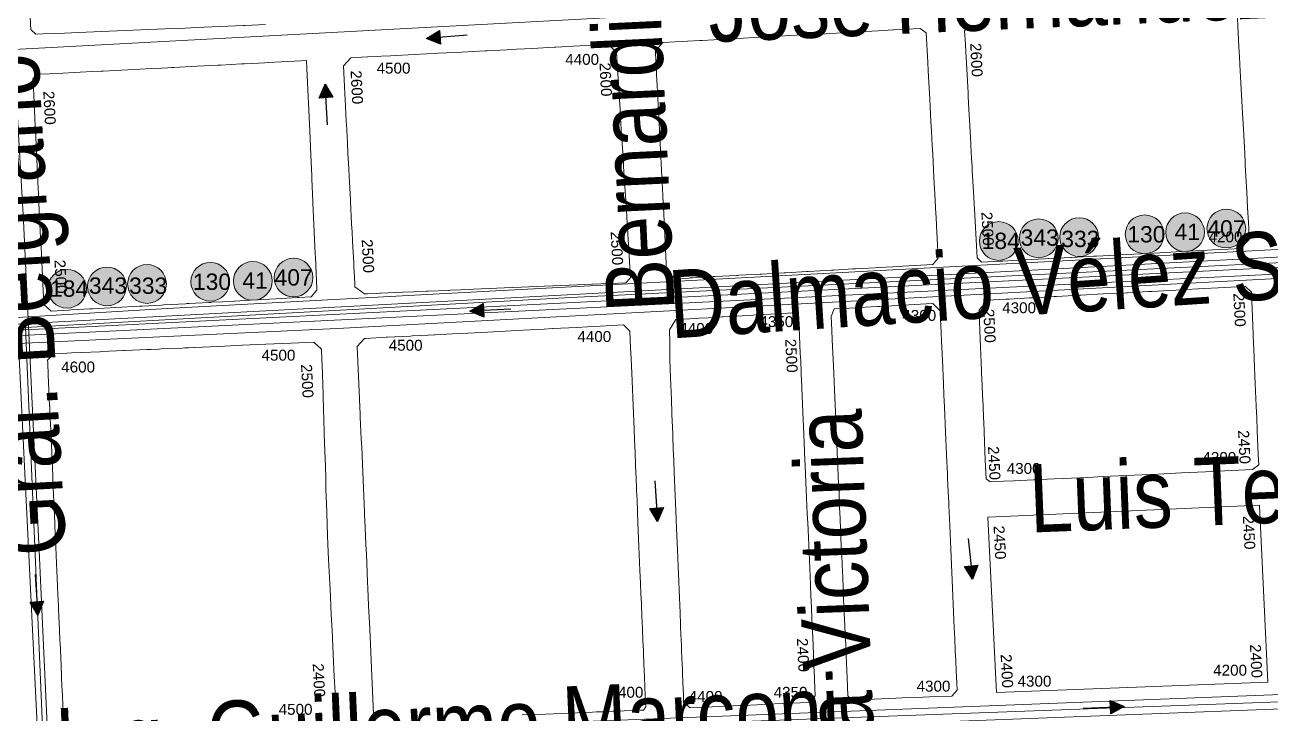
# Model space of a CAD drawing. Header units: millimetres. Extents: x 11558 to 23675, y 49449 to 61482.
# Drawn here: x 16168 to 16625.3, y 56111.9 to 56364.9 of the extents above; entities that cross this region are included whole.
import ezdxf

# ---------------------------------------------------------------- set-up
doc = ezdxf.new("R2010")
doc.units = ezdxf.units.MM
for name, color, linetype in [('0. plano base - nombres calles', 22, 'Continuous'), ('0. Plano Base - PLANO', 254, 'Continuous'), ('0. Plano base - sentido calles', 253, 'Continuous'), ('7. puesta en valor CC la lucila', 212, 'Continuous'), ('Linea 343 IDA', 55, 'Continuous'), ('Linea 343 REGRESO', 125, 'Continuous'), ('numeración', 7, 'Continuous')]:
    doc.layers.add(name, color=color, linetype=linetype)
for name, color, linetype, true_color in [('Linea 130 REGRESO', 7, 'Continuous', 0x7a5c00), ('Linea 184 IDA', 7, 'Continuous', 0x3d3d3d), ('Linea 184 REGRESO', 7, 'Continuous', 0x18f75b), ('Linea 407 IDA', 7, 'Continuous', 0xd10000), ('Linea 407 REGRESO', 7, 'Continuous', 0x0034d1), ('Linea 41 Munro', 7, 'Continuous', 0xa3a300), ('Linea 707 - ex333', 7, 'Continuous', 0xad002b), ('Linea 707 - ex333 -', 7, 'Continuous', 0x616161), ('Linea 93 IDA', 7, 'Continuous', 0x0f8a48), ('Linea 93 VUELTA', 7, 'Continuous', 0xfecc66)]:
    doc.layers.add(name, color=color, linetype=linetype, true_color=true_color)
doc.layers.get('7. puesta en valor CC la lucila').off()
doc.styles.get("Standard").update_dxf_attribs({"font": 'arial.ttf'})

# ---------------------------------------------------------------- blocks, each defined once
blk = doc.blocks.new('MANZANAS')
at = {"layer": '0. Plano Base - PLANO', "color": 0, "linetype": 'Continuous', "lineweight": 5}
for points in [[(5635913.09, 6178828.29), (5635914.52, 6178825.87), (5635918.41, 6178819.26), (5635920.18, 6178816.26), (5635921.74, 6178813.61), (5635924.01, 6178809.77), (5635925.15, 6178807.84), (5635929.64, 6178800.2), (5635933.83, 6178793.11), (5635938.29, 6178785.54), (5635940.07, 6178782.52), (5635940.42, 6178781.92), (5635942.5, 6178778.39), (5635942.59, 6178778.24), (5635945.48, 6178773.34), (5635948.38, 6178768.42), (5635951.26, 6178763.53), (5635952.39, 6178761.62), (5635954.35, 6178758.29), (5635953.03, 6178753.84), (5635949.16, 6178751.56), (5635944.24, 6178748.66), (5635940.82, 6178746.65), (5635936.79, 6178744.28), (5635936.21, 6178743.94), (5635932.56, 6178741.79), (5635929.38, 6178739.91), (5635921.65, 6178735.36), (5635914.41, 6178731.1), (5635913.78, 6178730.73), (5635907.45, 6178727), (5635906.98, 6178726.72), (5635906.56, 6178726.48), (5635899.62, 6178722.39), (5635899.36, 6178722.24), (5635897.2, 6178720.96), (5635894.54, 6178719.4), (5635892.08, 6178717.95), (5635891.12, 6178717.38), (5635884.64, 6178713.57), (5635883.95, 6178713.16), (5635880.9, 6178711.36), (5635877.75, 6178709.51), (5635877.06, 6178709.1), (5635871.05, 6178705.56), (5635868.84, 6178706.2), (5635858.61, 6178723.51), (5635856.45, 6178727.15), (5635852.58, 6178733.71), (5635851.96, 6178734.76), (5635851.66, 6178735.26), (5635850.22, 6178737.7), (5635847.74, 6178741.89), (5635847.6, 6178742.13), (5635847.46, 6178742.37), (5635843.08, 6178749.77), (5635842.99, 6178749.93), (5635842.05, 6178751.51), (5635841.03, 6178753.24), (5635838.63, 6178757.3), (5635838.05, 6178758.28), (5635832.32, 6178767.97), (5635830.34, 6178771.33), (5635828.85, 6178773.85), (5635826.36, 6178778.05), (5635827.44, 6178780.84), (5635830.69, 6178782.74), (5635832.92, 6178784.04)], [(5635597.65, 6178661.79), (5635591.13, 6178658.05), (5635590.66, 6178657.78), (5635575.57, 6178649.12), (5635572.11, 6178647.13), (5635568.04, 6178644.8), (5635563.17, 6178642), (5635560.38, 6178640.4), (5635552.91, 6178636.12), (5635545.34, 6178631.77), (5635538.03, 6178627.58), (5635533.6, 6178625.03), (5635530.42, 6178623.21), (5635526.82, 6178621.14), (5635524.44, 6178619.77), (5635522.34, 6178620.35), (5635522.04, 6178620.43), (5635514.72, 6178632.91)], [(5635750.73, 6178453.25), (5635749.45, 6178455.47), (5635742.47, 6178467.57), (5635739.61, 6178472.54), (5635738.12, 6178475.12), (5635733.82, 6178482.58), (5635729.58, 6178489.91), (5635726.32, 6178495.57), (5635725.24, 6178497.45), (5635720.03, 6178506.47), (5635718.41, 6178509.29), (5635715.12, 6178515), (5635712.87, 6178518.89), (5635712.25, 6178519.95), (5635707.91, 6178527.48), (5635705.04, 6178532.46), (5635703.54, 6178535.06), (5635700.43, 6178540.52), (5635698.98, 6178542.96), (5635694.93, 6178549.99), (5635694.39, 6178550.93), (5635681.96, 6178572.47), (5635682.96, 6178576.29), (5635683.4, 6178576.54), (5635689.83, 6178580.33), (5635690.16, 6178580.52), (5635697.59, 6178584.88), (5635698.09, 6178585.18), (5635703.11, 6178588.13), (5635705.05, 6178589.27), (5635705.36, 6178589.45), (5635712.61, 6178593.72), (5635715.58, 6178595.47), (5635715.77, 6178595.58), (5635720.01, 6178598.07), (5635733.22, 6178605.84), (5635739.88, 6178609.75), (5635742.55, 6178611.32), (5635742.76, 6178611.45), (5635750.18, 6178615.81), (5635753.63, 6178617.84), (5635757.63, 6178620.19), (5635765, 6178624.52), (5635768.16, 6178623.62), (5635771.3, 6178618.13), (5635773.16, 6178614.92), (5635777.3, 6178607.71), (5635781.77, 6178599.93), (5635786.03, 6178592.51), (5635788.05, 6178588.96), (5635790.36, 6178584.97), (5635790.62, 6178584.51), (5635794.41, 6178577.92), (5635794.8, 6178577.23), (5635797.32, 6178572.85), (5635799.07, 6178569.81), (5635803.27, 6178562.48), (5635807.61, 6178554.92), (5635811.96, 6178547.35), (5635814.3, 6178543.29), (5635816.24, 6178539.9), (5635818.01, 6178536.8), (5635820.59, 6178532.34), (5635821.24, 6178531.2), (5635822.73, 6178528.6), (5635824.85, 6178524.91), (5635826.67, 6178521.74), (5635827.07, 6178521.05), (5635829.16, 6178517.4), (5635831.39, 6178513.53), (5635833.33, 6178510.15), (5635836.23, 6178505.09), (5635836.92, 6178503.88), (5635836.79, 6178502.47), (5635835.76, 6178501.88), (5635828.03, 6178497.46), (5635827.1, 6178496.93), (5635824.59, 6178495.49), (5635823.93, 6178495.11), (5635823.51, 6178494.87), (5635821.79, 6178493.89), (5635820.45, 6178493.13), (5635813.07, 6178488.9), (5635805.63, 6178484.65), (5635798.09, 6178480.34)], [(5635651.98, 6178396.78), (5635648.02, 6178403.65), (5635643.85, 6178410.88), (5635643.56, 6178411.39), (5635639.51, 6178418.42), (5635635.3, 6178425.72), (5635635.15, 6178425.97), (5635634.77, 6178426.64), (5635631.51, 6178432.3), (5635630.71, 6178433.68), (5635627.22, 6178439.73), (5635626.58, 6178440.84), (5635623.44, 6178446.28), (5635622.21, 6178448.42), (5635617.8, 6178456.08), (5635617.52, 6178456.56), (5635613.97, 6178462.72), (5635613.65, 6178463.27), (5635613.35, 6178463.8), (5635609.53, 6178470.42), (5635609.26, 6178470.88), (5635605.67, 6178477.11), (5635604.95, 6178478.36), (5635604.92, 6178478.41), (5635604.77, 6178478.68), (5635600.5, 6178486.09), (5635600.4, 6178486.25), (5635596.24, 6178493.47), (5635593.24, 6178498.68), (5635591.93, 6178500.96), (5635591.83, 6178501.13), (5635587.57, 6178508.51), (5635586.18, 6178510.92), (5635585.87, 6178511.46), (5635584.31, 6178514.16), (5635583.96, 6178514.78), (5635583.5, 6178515.57), (5635584.49, 6178518.8), (5635584.57, 6178518.85), (5635587.06, 6178520.28), (5635590.07, 6178522.02), (5635593.15, 6178523.8), (5635593.25, 6178523.86), (5635599.08, 6178527.23), (5635599.58, 6178527.52), (5635606.68, 6178531.62), (5635607.1, 6178531.86), (5635614.06, 6178535.89), (5635615.21, 6178536.55), (5635615.37, 6178536.65), (5635617.89, 6178538.11), (5635618.57, 6178538.5), (5635625.18, 6178542.32), (5635626.03, 6178542.81), (5635627.21, 6178543.49), (5635629.05, 6178544.55), (5635629.18, 6178544.63), (5635636.69, 6178548.96), (5635636.78, 6178549.02), (5635644.29, 6178553.36), (5635651.84, 6178557.72), (5635659.87, 6178562.36), (5635667.13, 6178566.56), (5635670.82, 6178565.56), (5635672.74, 6178562.14), (5635672.8, 6178562.03), (5635673.63, 6178560.55), (5635677.1, 6178554.35), (5635679, 6178550.94), (5635681.95, 6178545.68), (5635683.17, 6178543.5), (5635686.12, 6178538.22), (5635687.45, 6178535.84), (5635687.63, 6178535.53), (5635690.67, 6178530.19), (5635691.66, 6178528.45), (5635694.22, 6178523.81), (5635695.97, 6178520.62), (5635698.47, 6178516.13), (5635700.21, 6178513.04), (5635704.22, 6178505.87), (5635705.85, 6178503.08), (5635708.7, 6178498.18), (5635713.12, 6178490.61), (5635715.5, 6178486.53), (5635717.35, 6178483.36), (5635718.87, 6178480.75), (5635721.75, 6178475.82), (5635726.22, 6178468.16), (5635730.43, 6178460.93), (5635733.25, 6178456.1), (5635737.86, 6178448.21)]]:
    blk.add_lwpolyline(points, dxfattribs=at)
for points in [[(5635778.5, 6178650.94), (5635773.93, 6178648.24), (5635769.88, 6178649.55), (5635758.11, 6178669.61), (5635756.23, 6178672.82), (5635754.4, 6178675.95), (5635753.78, 6178677), (5635744.97, 6178692.02), (5635741.18, 6178698.48), (5635740.45, 6178699.73), (5635736.54, 6178706.39), (5635735.52, 6178708.12), (5635733.41, 6178711.74), (5635731.53, 6178714.93), (5635731.09, 6178715.68), (5635729.04, 6178719.18), (5635729.97, 6178723.08), (5635730.12, 6178723.18), (5635741.79, 6178730.08), (5635742.53, 6178730.51), (5635746.24, 6178732.71), (5635750.02, 6178734.95), (5635757.32, 6178739.26), (5635764.87, 6178743.72), (5635772.32, 6178748.13), (5635779.74, 6178752.52), (5635786.79, 6178756.69), (5635794.2, 6178761.07), (5635798.15, 6178763.41), (5635802.99, 6178766.27), (5635803.04, 6178766.3), (5635805.13, 6178767.53), (5635811.47, 6178771.29), (5635814.18, 6178770.93), (5635819.64, 6178761.66), (5635821.26, 6178758.92), (5635826.56, 6178749.91), (5635827.93, 6178747.58), (5635830.8, 6178742.71), (5635832.49, 6178739.84), (5635835.18, 6178735.27), (5635836.78, 6178732.56), (5635839.79, 6178727.44), (5635842.38, 6178723.05), (5635844.2, 6178719.96), (5635846.83, 6178715.49), (5635846.97, 6178715.24), (5635848.66, 6178712.38), (5635850.04, 6178710.03), (5635850.16, 6178709.83), (5635852.58, 6178705.72), (5635856.22, 6178699.53), (5635855.56, 6178696.54), (5635846.06, 6178690.92), (5635845.13, 6178690.37), (5635838.44, 6178686.41), (5635837.37, 6178685.77), (5635831.12, 6178682.08), (5635830.24, 6178681.56), (5635824.24, 6178678.01), (5635823.56, 6178677.6), (5635816.12, 6178673.2), (5635815.67, 6178672.93), (5635809.07, 6178669.03), (5635808.49, 6178668.69), (5635801.41, 6178664.49), (5635800.95, 6178664.23), (5635794.24, 6178660.25), (5635793.75, 6178659.96), (5635793.44, 6178659.78), (5635786.69, 6178655.79), (5635786.22, 6178655.51), (5635785.81, 6178655.27), (5635785.73, 6178655.22), (5635779.58, 6178651.58), (5635779.05, 6178651.26), (5635778.79, 6178651.11)], [(5635915.3, 6178637.9), (5635911, 6178635.4), (5635909.16, 6178635.71), (5635905.7, 6178641.76), (5635904.15, 6178644.46), (5635902.36, 6178647.57), (5635898.74, 6178653.91), (5635898.05, 6178655.1), (5635895.82, 6178659), (5635893.79, 6178662.55), (5635892.16, 6178665.4), (5635891.7, 6178666.21), (5635891.23, 6178667.01), (5635889.48, 6178670.08), (5635887.87, 6178672.89), (5635885.17, 6178677.61), (5635880.51, 6178685.75), (5635878.3, 6178689.61), (5635879.47, 6178694.19), (5635885.16, 6178697.55), (5635886.27, 6178698.21), (5635892.72, 6178702.01), (5635893.51, 6178702.48), (5635893.82, 6178702.66), (5635894.16, 6178702.86), (5635900.48, 6178706.6), (5635901.08, 6178706.95), (5635901.24, 6178707.04), (5635908.53, 6178711.35), (5635908.94, 6178711.59), (5635916.05, 6178715.79), (5635918.16, 6178717.04), (5635920.51, 6178718.42), (5635923.47, 6178720.17), (5635923.76, 6178720.34), (5635930.36, 6178724.24), (5635930.92, 6178724.57), (5635931.4, 6178724.85), (5635939.02, 6178729.36), (5635945.97, 6178733.46), (5635954.52, 6178738.51), (5635960.22, 6178741.87), (5635960.98, 6178742.33), (5635963.97, 6178741.47), (5635964.29, 6178740.9), (5635965.6, 6178738.62), (5635966.9, 6178736.36), (5635971.72, 6178727.97), (5635971.98, 6178727.52), (5635975.83, 6178720.82), (5635976.26, 6178720.06), (5635980.73, 6178712.29), (5635984.78, 6178705.23), (5635984.9, 6178705.02), (5635986.98, 6178701.41), (5635989.31, 6178697.34), (5635993.77, 6178689.58), (5635995.56, 6178686.45), (5635994.37, 6178683.85), (5635987.8, 6178680.04), (5635985.57, 6178678.73), (5635979.4, 6178675.15), (5635971.8, 6178670.73), (5635964.24, 6178666.34), (5635959.3, 6178663.47), (5635956.81, 6178662.02), (5635949.28, 6178657.65), (5635946.88, 6178656.25), (5635941.9, 6178653.35), (5635934.33, 6178648.96), (5635931.33, 6178647.22), (5635926.89, 6178644.63), (5635918.56, 6178639.79)], [(5635629.98, 6178661.5), (5635631.08, 6178665.44), (5635636.33, 6178668.52), (5635636.43, 6178668.58), (5635639.53, 6178670.4), (5635640.73, 6178671.1), (5635640.79, 6178671.14), (5635643.64, 6178672.81), (5635651.12, 6178677.2), (5635655.06, 6178679.52), (5635657.82, 6178681.14), (5635658.74, 6178681.68), (5635661.35, 6178683.21), (5635666.23, 6178686.08), (5635673.59, 6178690.4), (5635674.21, 6178690.77), (5635680.55, 6178694.49), (5635681.14, 6178694.83), (5635688.49, 6178699.15), (5635695.6, 6178703.33), (5635696.05, 6178703.59), (5635703.53, 6178707.99), (5635707.34, 6178710.23), (5635709.1, 6178711.26), (5635709.68, 6178711.6), (5635711.26, 6178712.53), (5635712.64, 6178713.34), (5635713.98, 6178712.95), (5635716.56, 6178712.19), (5635719.82, 6178706.79), (5635721.63, 6178703.78), (5635728.46, 6178692.44), (5635729.03, 6178691.5), (5635729.09, 6178691.4), (5635732.26, 6178686.14), (5635732.95, 6178684.99), (5635737.45, 6178677.52), (5635738.24, 6178676.21), (5635742.07, 6178669.85), (5635746.45, 6178662.58), (5635747.9, 6178660.17), (5635749.95, 6178656.77), (5635754.3, 6178649.55), (5635759.39, 6178641.11), (5635758.69, 6178638.65), (5635753.97, 6178635.93), (5635753.4, 6178635.61), (5635748.02, 6178632.52), (5635747.83, 6178632.41), (5635740.71, 6178628.32), (5635740.6, 6178628.25), (5635732.82, 6178623.78), (5635725.39, 6178619.51), (5635720.08, 6178616.46), (5635717.57, 6178615.02), (5635710.13, 6178610.74), (5635708.92, 6178610.05), (5635706.15, 6178608.46), (5635702.75, 6178606.51), (5635702.4, 6178606.3), (5635702.24, 6178606.21), (5635695.71, 6178602.46), (5635695.4, 6178602.28), (5635695.16, 6178602.15), (5635691.01, 6178599.76), (5635687.67, 6178597.84), (5635680.67, 6178593.82), (5635680.4, 6178593.66), (5635679.45, 6178593.11), (5635679.33, 6178593.05), (5635676.41, 6178591.37), (5635675.48, 6178590.83), (5635671.17, 6178591.47), (5635670.69, 6178592.28), (5635669.29, 6178594.66), (5635667.42, 6178597.84), (5635666.72, 6178599.02), (5635662.54, 6178606.13), (5635660.93, 6178608.87), (5635659.41, 6178611.46), (5635655.18, 6178618.65), (5635654.88, 6178619.15), (5635650.58, 6178626.48), (5635649.1, 6178628.99), (5635646.29, 6178633.76), (5635644.25, 6178637.23), (5635642, 6178641.06), (5635641.77, 6178641.44), (5635640.28, 6178643.98), (5635636.14, 6178651.02), (5635635.21, 6178652.61), (5635635.12, 6178652.75)], [(5635904.54, 6178541.95), (5635903, 6178541.07), (5635900.93, 6178541.63), (5635897.61, 6178547.38), (5635893.59, 6178554.36), (5635891.54, 6178557.91), (5635889.7, 6178561.1), (5635889.33, 6178561.75), (5635884.5, 6178570.11), (5635883.13, 6178572.49), (5635879.12, 6178579.44), (5635876.94, 6178583.24), (5635874.96, 6178586.66), (5635874.78, 6178586.97), (5635870.44, 6178594.51), (5635868.27, 6178598.26), (5635866.37, 6178601.56), (5635863.64, 6178606.3), (5635861.91, 6178609.3), (5635857.62, 6178616.73), (5635853.18, 6178624.43), (5635850.42, 6178629.23), (5635848.85, 6178631.95), (5635844.72, 6178639.11), (5635840.34, 6178646.7), (5635835.54, 6178655.03), (5635833.77, 6178658.1), (5635831.29, 6178662.4), (5635830.98, 6178665.4), (5635837.98, 6178669.55), (5635838.09, 6178669.62), (5635838.71, 6178669.98), (5635844.59, 6178673.48), (5635845.42, 6178673.97), (5635852.74, 6178678.32), (5635858.29, 6178681.59), (5635860.03, 6178682.62), (5635862.16, 6178683.87), (5635865.79, 6178682.71), (5635865.99, 6178682.37), (5635869.8, 6178675.77), (5635871.36, 6178673.06), (5635874.85, 6178667.02), (5635879.17, 6178659.54), (5635881.22, 6178655.99), (5635883.52, 6178652.01), (5635888.03, 6178644.2), (5635892.22, 6178636.94), (5635892.31, 6178636.79), (5635895.73, 6178630.87), (5635895.97, 6178630.46), (5635896.55, 6178629.43), (5635899.12, 6178625), (5635900.93, 6178621.84), (5635901.54, 6178620.8), (5635905.23, 6178614.4), (5635909.54, 6178606.93), (5635913.85, 6178599.47), (5635924.04, 6178581.82), (5635926.03, 6178578.38), (5635928.22, 6178574.58), (5635930.03, 6178571.41), (5635932.02, 6178568), (5635934.14, 6178564.34), (5635935.46, 6178562.04), (5635934.78, 6178559.2), (5635927.6, 6178555.1), (5635923.57, 6178552.82), (5635918.89, 6178550.13), (5635916.91, 6178549.03), (5635910.04, 6178545.09), (5635905.83, 6178542.68)], [(5636002.75, 6178673.19), (5636035.31, 6178617.2), (5635948.72, 6178567.83), (5635916.22, 6178623.59), (5636002.62, 6178673.41)], [(5635581.88, 6178535.52), (5635576.34, 6178532.25), (5635572.8, 6178533.12), (5635564.96, 6178546.6), (5635560.74, 6178553.84), (5635560.49, 6178554.27), (5635556.66, 6178560.85), (5635552.63, 6178567.78), (5635552.1, 6178568.69), (5635551.6, 6178569.55), (5635548.26, 6178575.28), (5635547.69, 6178576.27), (5635545.63, 6178579.8), (5635543.5, 6178583.45), (5635543.35, 6178583.72), (5635540.23, 6178589.07), (5635539.99, 6178589.5), (5635538.34, 6178592.33), (5635536.83, 6178594.93), (5635532.8, 6178601.84), (5635532.45, 6178602.44), (5635531.1, 6178604.76), (5635532, 6178607.14), (5635535.59, 6178609.24), (5635538.04, 6178610.68), (5635545.37, 6178614.97), (5635549.19, 6178617.21), (5635552.1, 6178618.92), (5635552.62, 6178619.22), (5635556.57, 6178621.54), (5635560.38, 6178623.77), (5635564.35, 6178626.1), (5635567.8, 6178628.12), (5635571.14, 6178630.08), (5635573.16, 6178631.26), (5635574.28, 6178631.92), (5635574.99, 6178632.33), (5635582.26, 6178636.59), (5635582.46, 6178636.71), (5635588.97, 6178640.53), (5635589.93, 6178641.09), (5635596.44, 6178644.91), (5635597.4, 6178645.47), (5635601.88, 6178648.1), (5635603.91, 6178649.29), (5635604.87, 6178649.85), (5635615.23, 6178655.92), (5635617.08, 6178657), (5635618.55, 6178654.45), (5635630.05, 6178634.57), (5635634.38, 6178627.08), (5635638.29, 6178620.32), (5635638.81, 6178619.42), (5635643.02, 6178612.15), (5635643.27, 6178611.7), (5635647.24, 6178604.84), (5635647.3, 6178604.73), (5635652.53, 6178595.7), (5635653.3, 6178594.37), (5635659.03, 6178584.45), (5635659.31, 6178583.97), (5635658.59, 6178580.83), (5635654.67, 6178578.51), (5635654.27, 6178578.28), (5635649.22, 6178575.3), (5635641.68, 6178570.84), (5635639.38, 6178569.48), (5635634.33, 6178566.5), (5635634.23, 6178566.44), (5635630.51, 6178564.25), (5635627.14, 6178562.25), (5635626.8, 6178562.05), (5635626.18, 6178561.68), (5635619.87, 6178557.96), (5635619.19, 6178557.56), (5635618.9, 6178557.38), (5635611.92, 6178553.26), (5635611.19, 6178552.83), (5635605.08, 6178549.22), (5635604.29, 6178548.76), (5635596.8, 6178544.33), (5635589.37, 6178539.94), (5635588.55, 6178539.46), (5635582.57, 6178535.92)], [(5635860.85, 6178516.46), (5635851.52, 6178511.06), (5635848.47, 6178511.84), (5635847.09, 6178514.3), (5635844.98, 6178517.94), (5635843.13, 6178521.18), (5635843.09, 6178521.24), (5635841.07, 6178524.77), (5635840.91, 6178525.04), (5635838.6, 6178529.09), (5635836.67, 6178532.45), (5635836.53, 6178532.7), (5635834.25, 6178536.68), (5635832.2, 6178540.26), (5635828.03, 6178547.55), (5635826.43, 6178550.34), (5635823.71, 6178555.09), (5635822.14, 6178557.83), (5635819.41, 6178562.6), (5635816.76, 6178567.24), (5635815.1, 6178570.14), (5635810.78, 6178577.68), (5635806.5, 6178585.16), (5635804.46, 6178588.73), (5635802.2, 6178592.67), (5635797.85, 6178600.29), (5635797.53, 6178600.84), (5635793.49, 6178607.95), (5635793.29, 6178608.3), (5635789.29, 6178615.34), (5635786, 6178621.13), (5635784.63, 6178623.67), (5635783.35, 6178626.09), (5635783.15, 6178626.47), (5635780.88, 6178630.79), (5635781.18, 6178635.13), (5635785.62, 6178637.76), (5635788.58, 6178639.52), (5635791.35, 6178641.16), (5635795.71, 6178643.75), (5635796.15, 6178644.01), (5635798.85, 6178645.61), (5635803.75, 6178648.51), (5635811.13, 6178652.89), (5635814.7, 6178655), (5635818.3, 6178657.14), (5635821.04, 6178656.3), (5635827.46, 6178645.14), (5635828.15, 6178643.96), (5635828.88, 6178642.7), (5635830.97, 6178639.08), (5635831.53, 6178638.1), (5635832.2, 6178636.93), (5635835.31, 6178631.54), (5635839.59, 6178624.11), (5635842.31, 6178619.39), (5635843.82, 6178616.77), (5635845.57, 6178613.73), (5635848.13, 6178609.29), (5635852.46, 6178601.76), (5635856.87, 6178594.1), (5635858.54, 6178591.21), (5635861.13, 6178586.72), (5635865.46, 6178579.19), (5635869.83, 6178571.6), (5635870.19, 6178570.98), (5635871.77, 6178568.25), (5635874.13, 6178564.14), (5635875.99, 6178560.92), (5635877.37, 6178558.51), (5635878.52, 6178556.51), (5635879.69, 6178554.48), (5635880.95, 6178552.3), (5635882.71, 6178549.24), (5635884.81, 6178545.6), (5635886.92, 6178541.94), (5635887.26, 6178541.35), (5635890.26, 6178536.14), (5635889.6, 6178533.08), (5635883.49, 6178529.55), (5635880.87, 6178528.03), (5635875.98, 6178525.21), (5635872.8, 6178523.37), (5635868.37, 6178520.8), (5635867.38, 6178520.23)]]:
    blk.add_lwpolyline(points, close=True, dxfattribs=at)
blk = doc.blocks.new('41 munro')
at = {"layer": 'Linea 41 Munro', "lineweight": 211, "true_color": 0xededed}
h = blk.add_hatch(color=7, dxfattribs=at)
h.dxf.hatch_style = 1
edge = h.paths.add_edge_path()
edge.add_arc((0, 0), 7.11, 0, 360)
at = {"layer": 'Linea 41 Munro', "lineweight": 9}
blk.add_circle((0, 0), 7.11, dxfattribs=at)
at = {"layer": 'Linea 41 Munro', "color": 188, "lineweight": 211, "true_color": 0x0a090b, "insert": (-3.86, 3.14), "char_height": 6, "attachment_point": 1}
blk.add_mtext_dynamic_manual_height_columns('{\\C256;41}', width=6.7534, gutter_width=12.5, heights=[0], dxfattribs=at)
blk = doc.blocks.new('130 vuelta')
at = {"layer": 'Linea 130 REGRESO', "lineweight": 211, "true_color": 0xededed}
h = blk.add_hatch(color=7, dxfattribs=at)
h.dxf.hatch_style = 1
edge = h.paths.add_edge_path()
edge.add_arc((0, 0), 7.11, 0, 360)
at = {"layer": 'Linea 130 REGRESO', "lineweight": 9}
blk.add_circle((0, 0), 7.11, dxfattribs=at)
at = {"layer": 'Linea 130 REGRESO', "lineweight": 211, "insert": (-6.36, 3.02), "char_height": 6, "attachment_point": 1}
blk.add_mtext_dynamic_manual_height_columns('130', width=7.0238, gutter_width=12.5, heights=[0], dxfattribs=at)
blk = doc.blocks.new('184 vuelta')
at = {"layer": 'Linea 184 REGRESO', "lineweight": 211, "true_color": 0xededed}
h = blk.add_hatch(color=7, dxfattribs=at)
h.dxf.hatch_style = 1
edge = h.paths.add_edge_path()
edge.add_arc((0, 0), 7.11, 0, 360)
at = {"layer": 'Linea 184 REGRESO', "lineweight": 9}
blk.add_circle((0, 0), 7.11, dxfattribs=at)
at = {"layer": 'Linea 184 REGRESO', "lineweight": 15, "insert": (-6.26, 3.05), "char_height": 6, "attachment_point": 1}
blk.add_mtext_dynamic_manual_height_columns('184', width=16.4579, gutter_width=12.5, heights=[0], dxfattribs=at)
blk = doc.blocks.new('407 vuelta')
at = {"layer": 'Linea 407 REGRESO', "lineweight": 211, "true_color": 0xededed}
h = blk.add_hatch(color=7, dxfattribs=at)
h.dxf.hatch_style = 1
edge = h.paths.add_edge_path()
edge.add_arc((0, 0), 7.11, 0, 360)
at = {"layer": 'Linea 407 REGRESO', "lineweight": 15}
blk.add_circle((0, 0), 7.11, dxfattribs=at)
at = {"layer": 'Linea 407 REGRESO', "lineweight": 15, "insert": (-6.97, 3.06), "char_height": 6, "attachment_point": 1}
blk.add_mtext_dynamic_manual_height_columns('407', width=16.4579, gutter_width=12.5, heights=[0], dxfattribs=at)
blk = doc.blocks.new('343 ida')
at = {"layer": 'Linea 343 IDA', "lineweight": 211, "true_color": 0xededed}
h = blk.add_hatch(color=7, dxfattribs=at)
h.dxf.hatch_style = 1
edge = h.paths.add_edge_path()
edge.add_arc((0, 0), 7.11, 0, 360)
at = {"layer": 'Linea 343 IDA', "lineweight": 15}
blk.add_circle((0, 0), 7.11, dxfattribs=at)
at = {"layer": 'Linea 343 IDA', "lineweight": 211, "insert": (-6.63, 3.28), "char_height": 6, "attachment_point": 1}
blk.add_mtext_dynamic_manual_height_columns('343', width=12.2859, gutter_width=12.5, heights=[0], dxfattribs=at)
blk = doc.blocks.new('707 ida')
at = {"layer": 'Linea 707 - ex333', "lineweight": 211, "true_color": 0xededed}
h = blk.add_hatch(color=7, dxfattribs=at)
h.dxf.hatch_style = 1
edge = h.paths.add_edge_path()
edge.add_arc((-10.26, 6.45), 7.11, 0, 360)
at = {"layer": 'Linea 707 - ex333', "lineweight": 9}
blk.add_circle((-10.26, 6.45), 7.11, dxfattribs=at)
at = {"layer": 'Linea 707 - ex333', "lineweight": 211, "insert": (-16.82, 8.81), "char_height": 6, "attachment_point": 1}
blk.add_mtext_dynamic_manual_height_columns('333', width=27.2677, gutter_width=12.5, heights=[0], dxfattribs=at)

msp = doc.modelspace()

# ---------------------------------------------------------------- hatches: boundary and pattern name
at = {"layer": '0. Plano base - sentido calles', "linetype": 'Continuous', "lineweight": 25, "ltscale": 2, "true_color": 0x1a1a1a}
h = msp.add_hatch(color=250, dxfattribs=at)
h.dxf.hatch_style = 1
h.paths.add_polyline_path([(16315.36, 56359.9), (16320.55, 56357.83), (16320.34, 56360.32)])
h.paths.add_polyline_path([(16315.36, 56359.9), (16320.34, 56360.32), (16320.13, 56362.81)])
h = msp.add_hatch(color=250, dxfattribs=at)
h.dxf.hatch_style = 1
h.paths.add_polyline_path([(16278.16, 56343.18), (16275.95, 56338.04), (16278.45, 56338.18)])
h.paths.add_polyline_path([(16278.16, 56343.18), (16278.45, 56338.18), (16280.94, 56338.33)])
h = msp.add_hatch(color=250, dxfattribs=at)
h.dxf.hatch_style = 1
h.paths.add_polyline_path([(16331.31, 56259.83), (16336.42, 56257.55), (16336.31, 56260.05)])
h.paths.add_polyline_path([(16331.31, 56259.83), (16336.31, 56260.05), (16336.2, 56262.55)])
h = msp.add_hatch(color=250, dxfattribs=at)
h.dxf.hatch_style = 1
h.paths.add_polyline_path([(16400.18, 56182.57), (16402.35, 56187.72), (16399.86, 56187.56)])
h.paths.add_polyline_path([(16400.18, 56182.57), (16399.86, 56187.56), (16397.36, 56187.39)])
h = msp.add_hatch(color=250, dxfattribs=at)
h.dxf.hatch_style = 1
h.paths.add_polyline_path([(16515.81, 56161.36), (16517.76, 56166.6), (16515.27, 56166.33)])
h.paths.add_polyline_path([(16515.81, 56161.36), (16515.27, 56166.33), (16512.79, 56166.07)])
h = msp.add_hatch(color=250, dxfattribs=at)
h.dxf.hatch_style = 1
h.paths.add_polyline_path([(16172.69, 56148.18), (16174.87, 56153.32), (16172.37, 56153.17)])
h.paths.add_polyline_path([(16172.69, 56148.18), (16172.37, 56153.17), (16169.88, 56153.01)])
h = msp.add_hatch(color=250, dxfattribs=at)
h.dxf.hatch_style = 1
h.paths.add_polyline_path([(16571.4, 56114.63), (16566.3, 56116.92), (16566.41, 56114.42)])
h.paths.add_polyline_path([(16571.4, 56114.63), (16566.41, 56114.42), (16566.51, 56111.92)])

# ---------------------------------------------------------------- linework, layer by layer
at = {"layer": '0. Plano base - sentido calles', "color": 250, "linetype": 'Continuous', "lineweight": 25, "ltscale": 2, "true_color": 0x1a1a1a}
for points in [[(16330.31, 56361.16), (16315.36, 56359.9), (16320.13, 56362.81), (16320.55, 56357.83), (16315.36, 56359.9)], [(16279.03, 56328.2), (16278.16, 56343.18), (16280.94, 56338.33), (16275.95, 56338.04), (16278.16, 56343.18)], [(16346.3, 56260.49), (16331.31, 56259.83), (16336.2, 56262.55), (16336.42, 56257.55), (16331.31, 56259.83)], [(16399.21, 56197.54), (16400.18, 56182.57), (16397.36, 56187.39), (16402.35, 56187.72), (16400.18, 56182.57)], [(16514.2, 56176.28), (16515.81, 56161.36), (16512.79, 56166.07), (16517.76, 56166.6), (16515.81, 56161.36)], [(16171.74, 56163.15), (16172.69, 56148.18), (16169.88, 56153.01), (16174.87, 56153.32), (16172.69, 56148.18)], [(16556.41, 56114), (16571.4, 56114.63), (16566.51, 56111.92), (16566.3, 56116.92), (16571.4, 56114.63)]]:
    msp.add_lwpolyline(points, dxfattribs=at)
at = {"layer": 'Linea 130 REGRESO', "lineweight": 15}
msp.add_lwpolyline([(16752.49, 56289.04), (16481.81, 56274.73), (16322.3, 56266.32), (16220.24, 56260.82), (16130.4, 56255.37), (16064.78, 56252.16), (15997.18, 56249.26), (15832.46, 56241.99), (15731.67, 56238.1), (15551.79, 56231.04), (15491.04, 56228.95), (15385.45, 56224.94), (15337.53, 56238.88), (15298.28, 56250.96), (15156.79, 56260.34), (15080.61, 56265.7), (14981.57, 56272.3), (14901.7, 56277.59), (14788.1, 56285.07), (14495.76, 56304.94)], dxfattribs=at)
at = {"layer": 'Linea 184 IDA', "lineweight": 15}
msp.add_lwpolyline([(14705.17, 57874.49), (15018.24, 57975.6), (15058.85, 57852.6), (15161.98, 57443.24), (15219.59, 57214.96), (15366.93, 57263.32), (15686.48, 57305.76), (15706.37, 57299.87), (16046.77, 57374.89), (16080.99, 57276.67), (16105.2, 57080), (16119.18, 56974.07), (16116.39, 56967.87), (16136.18, 56812.73), (16141.27, 56806.43), (16149.62, 56634.99), (16159.45, 56433.19), (16167.43, 56292.97), (16173.21, 56171.85), (16183.34, 55950.21), (16313.49, 55955.43), (16755.4, 55974.11)], dxfattribs=at)
at = {"layer": 'Linea 184 REGRESO', "lineweight": 15}
msp.add_lwpolyline([(16761.14, 56278.85), (16282.56, 56253.46), (16282.56, 56253.46), (16037.66, 56241.91), (16033.8, 56253.87), (16033.8, 56253.87), (16023.96, 56444.45), (16018.97, 56549.68), (16012.24, 56667.58), (16005.11, 56831.54), (16025.67, 56848.78), (16021.61, 56867.93), (15982.29, 57040.31), (15978.15, 57121.85)], dxfattribs=at)
at = {"layer": 'Linea 343 IDA', "lineweight": 15}
msp.add_lwpolyline([(16737.86, 56281.33), (16170.58, 56253.04), (15929.95, 56242.47), (15488.78, 56225.83), (15385.11, 56222.27), (15297.78, 56247.53), (14931.29, 56271.91), (14766.06, 56283.06), (14584.22, 56295.2), (14431.39, 56305.13), (14388.53, 56311.75), (14307.9, 56316.86), (14207.95, 56680.09), (13936.73, 56596.24)], dxfattribs=at)
at = {"layer": 'Linea 343 REGRESO', "lineweight": 15}
msp.add_lwpolyline([(14068.31, 56244.62), (14312.24, 56307.87), (14426.54, 56299.69), (14692.99, 56279.99), (15018.58, 56258.33), (15289.75, 56239.59), (15381.01, 56212.61), (15767.08, 56226.21), (15907.43, 56231.38), (16078.38, 55936.88), (16296.29, 55944.26), (16287.92, 56103.84), (16771.98, 56121.61)], dxfattribs=at)
at = {"layer": 'Linea 407 IDA', "lineweight": 15}
msp.add_lwpolyline([(16168.16, 56253.78), (16174.64, 56101.4), (16767.8, 56124.41), (16765.32, 56163.84), (16757.12, 56295.01), (16745.87, 56385.37), (16733.59, 56482.56), (16686.91, 56845.88), (16639.59, 57214.19), (16609.25, 57462.54), (16517.75, 57689.14), (16456.66, 57959.88), (16435.84, 58123.07), (16435.84, 58279.2)], dxfattribs=at)
at = {"layer": 'Linea 407 REGRESO', "lineweight": 15}
msp.add_lwpolyline([(16409.67, 58277.31), (16415.57, 58118.5), (16451.75, 57897.64), (16471.25, 57820.62), (16487.26, 57743.8), (16506.4, 57668.1), (16524.07, 57625.51), (16589.38, 57460.82), (16598.45, 57400.54), (16617.07, 57261.29), (16634.1, 57128.45), (16652.59, 56987.57), (16678.88, 56790.1), (16700.99, 56600.18), (16725.16, 56397.88), (16740.55, 56283.19), (16709.65, 56281.68), (16669.44, 56279.56), (16368.38, 56264.82), (16168.15, 56253.79)], dxfattribs=at)
at = {"layer": 'Linea 41 Munro', "lineweight": 15}
msp.add_lwpolyline([(14524.44, 57683.28), (14442.32, 57657.37), (14522.09, 57371.6), (14224.16, 57288.35), (14292.71, 57047.46), (14359.83, 56804.82), (14419.25, 56590.15), (14446.79, 56492.79), (14433.63, 56306.35), (14762.51, 56284.84), (15297.8, 56248.83), (15385.24, 56223.33), (16032.78, 56248.1), (16758.65, 56286.58)], dxfattribs=at)
at = {"layer": 'Linea 707 - ex333', "lineweight": 15}
msp.add_lwpolyline([(16737.02, 56278.82), (15906.22, 56238.18), (16063.64, 55966.07)], dxfattribs=at)
at = {"layer": 'Linea 707 - ex333 -', "lineweight": 15}
msp.add_lwpolyline([(15004.08, 58006.28), (15054.81, 57852.71), (15244.59, 57103.36), (15293.85, 57066.81), (15041.63, 56739.12), (14859.16, 56708.95), (14685.35, 56789.76), (14378.63, 56704.23), (14437.37, 56497.75), (14423.5, 56295.82), (14380.05, 55543.62), (14849.02, 55741.12), (15259.02, 55813.38), (15254.74, 55758.99), (16074.96, 55789.16), (16068.71, 55940.22), (16290.82, 55948.33), (16284.29, 56100.61), (16770.05, 56119.2)], dxfattribs=at)
at = {"layer": 'Linea 93 IDA', "lineweight": 15}
msp.add_lwpolyline([(16740.11, 56386.86), (16024.3, 56348.4), (16000.67, 56833.69), (16020.84, 56849.16), (15998.66, 56953.06), (16123.14, 56980.26), (16215.4, 56981.28), (16214.93, 57023.6)], dxfattribs=at)
at = {"layer": 'Linea 93 VUELTA', "color": 31, "lineweight": 15, "true_color": 0xfecc66}
msp.add_lwpolyline([(16267.75, 56989.33), (16130.57, 56989.01), (16110.27, 56983.17), (16133.41, 56812.3), (16138.24, 56805.46), (16180.51, 55942.88), (16293.67, 55946.62), (16479.43, 55955.26), (16700.27, 55964.16)], dxfattribs=at)

# ---------------------------------------------------------------- block references
at = {"layer": '0. Plano Base - PLANO', "color": 28, "lineweight": 5, "true_color": 0x0d0d0d, "rotation": 332.5463477508169}
msp.add_blockref('MANZANAS', (-7833237.48, -2828296.13), dxfattribs=at)
at = {"layer": '7. puesta en valor CC la lucila', "color": 250, "lineweight": 30, "rotation": 332.5463477508169}
msp.add_blockref('MANZANAS', (-7833237.48, -2828296.13), dxfattribs=at)
at = {"layer": 'Linea 130 REGRESO', "lineweight": 15}
for p in [(16578.93, 56288.01), (16236.02, 56270.58)]:
    msp.add_blockref('130 vuelta', p, dxfattribs=at)
at = {"layer": 'Linea 184 REGRESO', "lineweight": 15}
for p in [(16525.38, 56285.56), (16183.47, 56268.03)]:
    msp.add_blockref('184 vuelta', p, dxfattribs=at)
at = {"layer": 'Linea 343 IDA', "lineweight": 15}
for p in [(16540.05, 56286.53), (16198.11, 56268.89)]:
    msp.add_blockref('343 ida', p, dxfattribs=at)
at = {"layer": 'Linea 407 IDA', "lineweight": 15}
for p in [(16608.91, 56290.1), (16266.58, 56272.14)]:
    msp.add_blockref('407 vuelta', p, dxfattribs=at)
at = {"layer": 'Linea 41 Munro', "color": 188, "lineweight": 15, "true_color": 0x0a090b}
for p in [(16593.77, 56288.78), (16251.64, 56270.9)]:
    msp.add_blockref('41 munro', p, dxfattribs=at)
at = {"layer": 'Linea 707 - ex333', "lineweight": 15}
for p in [(16565.16, 56280.52), (16223.06, 56263.33)]:
    msp.add_blockref('707 ida', p, dxfattribs=at)

# ---------------------------------------------------------------- texts
at = {"layer": '0. plano base - nombres calles', "color": 250, "lineweight": 15, "true_color": 0x1a1a1a, "char_height": 25, "attachment_point": 1}
for s, insert, rotation in [('{\\fArial Narrow|b0|i0|c0|p34;Bernardino Rivadavia}', (16381.54, 56259.04), 92.7052), ('{\\fArial Narrow|b0|i0|c0|p34;José Hernández}', (16418.16, 56383.53), 2.4727), ('{\\fArial Narrow|b0|i0|c0|p34;Gral. Belgrano}', (16158.22, 56169.21), 93.1955), ('{\\fArial Narrow|b0|i0|c0|p34;Dalmacio Vélez Sarsfield}', (16403.5, 56274.7), 3.7358), ('{\\fArial Narrow|b0|i0|c0|p34;Pasaje la Victoria}', (16458.29, 56002.06), 92.1477), ('{\\fArial Narrow|b0|i0|c0|p34;Luis Terragno}', (16536.01, 56203.47), 2.3031), ('{\\fArial Narrow|b0|i0|c0|p34;Ing. Guillermo Marconi}', (16178.52, 56113.96), 2.4586)]:
    msp.add_mtext_dynamic_manual_height_columns(s, width=329.255, gutter_width=12.5, heights=[0], dxfattribs=dict(at, insert=insert, rotation=rotation))
at = {"layer": 'numeración', "color": 251, "true_color": 0x606162, "char_height": 4, "attachment_point": 1, "rotation": 272.9402}
for s, insert in [('2600', (16518.89, 56358.32)), ('2600', (16291.49, 56348.29)), ('2600', (16382.85, 56351.14)), ('2600', (16178.73, 56340.74)), ('2500', (16522.99, 56296.37)), ('2500', (16386.94, 56289.19)), ('2500', (16295.58, 56286.33)), ('2500', (16182.82, 56278.78)), ('2500', (16615.45, 56266.58)), ('2500', (16523.68, 56260.69)), ('2500', (16450.99, 56249.73)), ('2500', (16273.31, 56240.46)), ('2450', (16617.19, 56216.23)), ('2450', (16525.42, 56210.34)), ('2450', (16618.94, 56184.82)), ('2450', (16527.47, 56181.17)), ('2400', (16455.28, 56139.87)), ('2400', (16621.54, 56137.65)), ('2400', (16530.07, 56133.99)), ('2400', (16277.6, 56130.6))]:
    msp.add_mtext_dynamic_manual_height_columns(s, width=16.0314, gutter_width=12.5, heights=[0], dxfattribs=dict(at, insert=insert))
at = {"layer": 'numeración', "color": 251, "true_color": 0x606162, "char_height": 4, "attachment_point": 1}
for s, insert in [('4400', (16366.28, 56354.23)), ('4500', (16297.06, 56351.02)), ('4200', (16602.38, 56289.09)), ('4300', (16526.64, 56263.05)), ('4350', (16437.55, 56257.97)), ('4300', (16489.99, 56260.23)), ('4400', (16370.74, 56252.49)), ('4400', (16408.16, 56255.46)), ('4500', (16301.51, 56249.28)), ('4500', (16254.83, 56245.64)), ('4600', (16181.3, 56241.29)), ('4200', (16600.11, 56208.08)), ('4300', (16528.31, 56204.05)), ('4200', (16604.07, 56129.99)), ('4300', (16495.22, 56124.13)), ('4300', (16532.28, 56125.97)), ('4400', (16382.54, 56121.89)), ('4400', (16411.58, 56120.36)), ('4350', (16442.77, 56121.87)), ('4500', (16261.11, 56115.62))]:
    msp.add_mtext_dynamic_manual_height_columns(s, width=16.0314, gutter_width=12.5, heights=[0], dxfattribs=dict(at, insert=insert))

doc.saveas('drawing.dxf')
